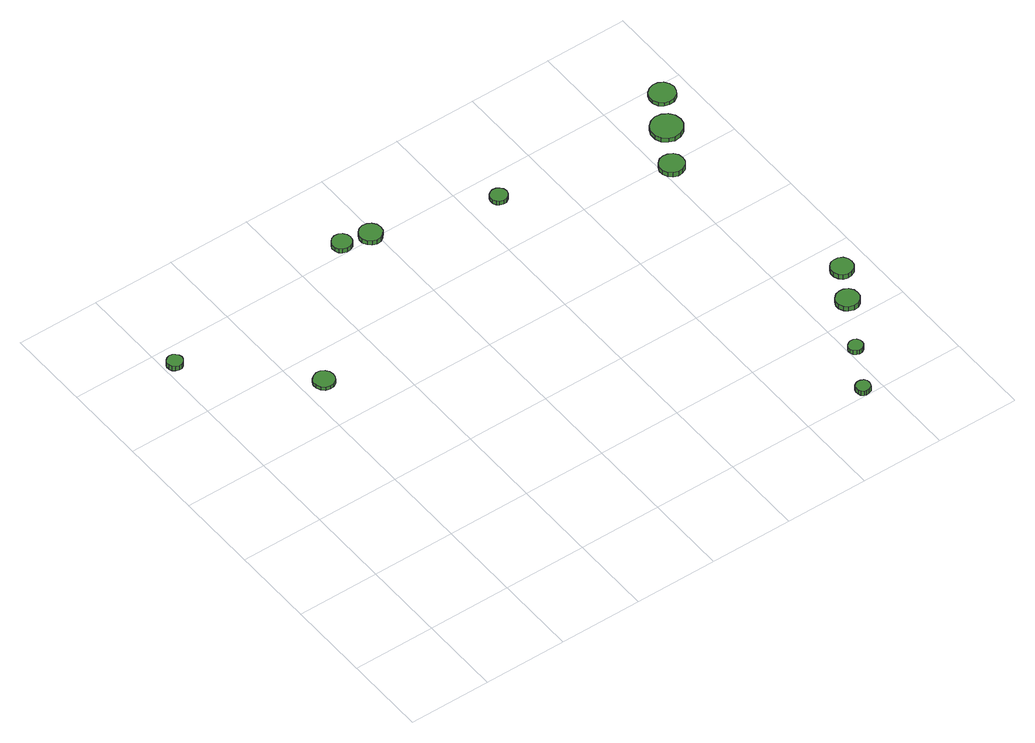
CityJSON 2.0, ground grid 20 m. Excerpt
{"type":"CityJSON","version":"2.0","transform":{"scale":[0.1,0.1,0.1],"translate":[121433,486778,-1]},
"CityObjects":{
"tree1":{"type":"SolitaryVegetationObject","attributes":{"function":"something"},"geometry":[{"type":"MultiSurface","lod":"1","boundaries":[[[0,1,2,3,4,5,6,7,8,9,10,11,12,13,14]],[[15,16,17,18,19,20,21,22,23,24,25,26,27,28,29]],[[0,29,28,1]],[[1,28,27,2]],[[2,27,26,3]],[[3,26,25,4]],[[4,25,24,5]],[[5,24,23,6]],[[6,23,22,7]],[[7,22,21,8]],[[8,21,20,9]],[[9,20,19,10]],[[10,19,18,11]],[[11,18,17,12]],[[12,17,16,13]],[[13,16,15,14]],[[14,15,29,0]]]}]},
"tree2":{"type":"SolitaryVegetationObject","attributes":{"function":"something"},"geometry":[{"type":"MultiSurface","lod":"1","boundaries":[[[30,31,32,33,34,35,36,37,38,39,40,41,42,43,44]],[[45,46,47,48,49,50,51,52,53,54,55,56,57,58,59]],[[30,59,58,31]],[[31,58,57,32]],[[32,57,56,33]],[[33,56,55,34]],[[34,55,54,35]],[[35,54,53,36]],[[36,53,52,37]],[[37,52,51,38]],[[38,51,50,39]],[[39,50,49,40]],[[40,49,48,41]],[[41,48,47,42]],[[42,47,46,43]],[[43,46,45,44]],[[44,45,59,30]]]}]},
"tree3":{"type":"SolitaryVegetationObject","attributes":{"function":"something"},"geometry":[{"type":"MultiSurface","lod":"1","boundaries":[[[60,61,62,63,64,65,66,67,68,69,70,71,72,73,74]],[[75,76,77,78,79,80,81,82,83,84,85,86,87,88,89]],[[60,89,88,61]],[[61,88,87,62]],[[62,87,86,63]],[[63,86,85,64]],[[64,85,84,65]],[[65,84,83,66]],[[66,83,82,67]],[[67,82,81,68]],[[68,81,80,69]],[[69,80,79,70]],[[70,79,78,71]],[[71,78,77,72]],[[72,77,76,73]],[[73,76,75,74]],[[74,75,89,60]]]}]},
"tree4":{"type":"SolitaryVegetationObject","attributes":{"function":"something"},"geometry":[{"type":"MultiSurface","lod":"1","boundaries":[[[90,91,92,93,94,95,96,97,98,99,100,101,102,103,104]],[[105,106,107,108,109,110,111,112,113,114,115,116,117,118,119]],[[90,119,118,91]],[[91,118,117,92]],[[92,117,116,93]],[[93,116,115,94]],[[94,115,114,95]],[[95,114,113,96]],[[96,113,112,97]],[[97,112,111,98]],[[98,111,110,99]],[[99,110,109,100]],[[100,109,108,101]],[[101,108,107,102]],[[102,107,106,103]],[[103,106,105,104]],[[104,105,119,90]]]}]},
"tree5":{"type":"SolitaryVegetationObject","attributes":{"function":"something"},"geometry":[{"type":"MultiSurface","lod":"1","boundaries":[[[120,121,122,123,124,125,126,127,128,129,130,131,132,133,134]],[[135,136,137,138,139,140,141,142,143,144,145,146,147,148,149]],[[120,149,148,121]],[[121,148,147,122]],[[122,147,146,123]],[[123,146,145,124]],[[124,145,144,125]],[[125,144,143,126]],[[126,143,142,127]],[[127,142,141,128]],[[128,141,140,129]],[[129,140,139,130]],[[130,139,138,131]],[[131,138,137,132]],[[132,137,136,133]],[[133,136,135,134]],[[134,135,149,120]]]}]},
"tree6":{"type":"SolitaryVegetationObject","attributes":{"function":"something"},"geometry":[{"type":"MultiSurface","lod":"1","boundaries":[[[150,151,152,153,154,155,156,157,158,159,160,161,162,163,164]],[[165,166,167,168,169,170,171,172,173,174,175,176,177,178,179]],[[150,179,178,151]],[[151,178,177,152]],[[152,177,176,153]],[[153,176,175,154]],[[154,175,174,155]],[[155,174,173,156]],[[156,173,172,157]],[[157,172,171,158]],[[158,171,170,159]],[[159,170,169,160]],[[160,169,168,161]],[[161,168,167,162]],[[162,167,166,163]],[[163,166,165,164]],[[164,165,179,150]]]}]},
"tree7":{"type":"SolitaryVegetationObject","attributes":{"function":"something"},"geometry":[{"type":"MultiSurface","lod":"1","boundaries":[[[180,181,182,183,184,185,186,187,188,189,190,191,192,193,194]],[[195,196,197,198,199,200,201,202,203,204,205,206,207,208,209]],[[180,209,208,181]],[[181,208,207,182]],[[182,207,206,183]],[[183,206,205,184]],[[184,205,204,185]],[[185,204,203,186]],[[186,203,202,187]],[[187,202,201,188]],[[188,201,200,189]],[[189,200,199,190]],[[190,199,198,191]],[[191,198,197,192]],[[192,197,196,193]],[[193,196,195,194]],[[194,195,209,180]]]}]},
"tree8":{"type":"SolitaryVegetationObject","attributes":{"function":"something"},"geometry":[{"type":"MultiSurface","lod":"1","boundaries":[[[210,211,212,213,214,215,216,217,218,219,220,221,222,223,224]],[[225,226,227,228,229,230,231,232,233,234,235,236,237,238,239]],[[210,239,238,211]],[[211,238,237,212]],[[212,237,236,213]],[[213,236,235,214]],[[214,235,234,215]],[[215,234,233,216]],[[216,233,232,217]],[[217,232,231,218]],[[218,231,230,219]],[[219,230,229,220]],[[220,229,228,221]],[[221,228,227,222]],[[222,227,226,223]],[[223,226,225,224]],[[224,225,239,210]]]}]},
"tree9":{"type":"SolitaryVegetationObject","attributes":{"function":"something"},"geometry":[{"type":"MultiSurface","lod":"1","boundaries":[[[240,241,242,243,244,245,246,247,248,249,250,251,252,253,254]],[[255,256,257,258,259,260,261,262,263,264,265,266,267,268,269]],[[240,269,268,241]],[[241,268,267,242]],[[242,267,266,243]],[[243,266,265,244]],[[244,265,264,245]],[[245,264,263,246]],[[246,263,262,247]],[[247,262,261,248]],[[248,261,260,249]],[[249,260,259,250]],[[250,259,258,251]],[[251,258,257,252]],[[252,257,256,253]],[[253,256,255,254]],[[254,255,269,240]]]}]},
"tree10":{"type":"SolitaryVegetationObject","attributes":{"function":"something"},"geometry":[{"type":"MultiSurface","lod":"1","boundaries":[[[270,271,272,273,274,275,276,277,278,279,280,281,282,283,284]],[[285,286,287,288,289,290,291,292,293,294,295,296,297,298,299]],[[270,299,298,271]],[[271,298,297,272]],[[272,297,296,273]],[[273,296,295,274]],[[274,295,294,275]],[[275,294,293,276]],[[276,293,292,277]],[[277,292,291,278]],[[278,291,290,279]],[[279,290,289,280]],[[280,289,288,281]],[[281,288,287,282]],[[282,287,286,283]],[[283,286,285,284]],[[284,285,299,270]]]}]},
"tree11":{"type":"SolitaryVegetationObject","attributes":{"function":"something"},"geometry":[{"type":"MultiSurface","lod":"1","boundaries":[[[300,301,302,303,304,305,306,307,308,309,310,311,312,313,314]],[[315,316,317,318,319,320,321,322,323,324,325,326,327,328,329]],[[300,329,328,301]],[[301,328,327,302]],[[302,327,326,303]],[[303,326,325,304]],[[304,325,324,305]],[[305,324,323,306]],[[306,323,322,307]],[[307,322,321,308]],[[308,321,320,309]],[[309,320,319,310]],[[310,319,318,311]],[[311,318,317,312]],[[312,317,316,313]],[[313,316,315,314]],[[314,315,329,300]]]}]},
"tree12":{"type":"SolitaryVegetationObject","attributes":{"function":"something"},"geometry":[{"type":"MultiSurface","lod":"1","boundaries":[[[330,331,332,333,334,335,336,337,338,339,340,341,342,343,344]],[[345,346,347,348,349,350,351,352,353,354,355,356,357,358,359]],[[330,359,358,331]],[[331,358,357,332]],[[332,357,356,333]],[[333,356,355,334]],[[334,355,354,335]],[[335,354,353,336]],[[336,353,352,337]],[[337,352,351,338]],[[338,351,350,339]],[[339,350,349,340]],[[340,349,348,341]],[[341,348,347,342]],[[342,347,346,343]],[[343,346,345,344]],[[344,345,359,330]]]}]}
},
"vertices":[
[43,949,24],[41,957,24],[36,963,24],[30,967,24],[22,968,24],[15,965,24],[9,960,24],[6,953,24],[6,945,24],[9,938,24],[15,933,24],[22,931,24],[30,931,24],[36,935,24],[41,942,24],[41,942,11],[36,935,11],[30,931,11],[22,931,11],[15,933,11],[9,938,11],[6,945,11],[6,953,11],[9,960,11],[15,965,11],[22,968,11],[30,967,11],[36,963,11],[41,957,11],[43,949,11],
[276,722,16],[274,732,16],[268,740,16],[259,746,16],[249,747,16],[239,743,16],[231,736,16],[227,727,16],[227,717,16],[231,707,16],[239,700,16],[249,697,16],[259,698,16],[268,703,16],[274,712,16],[274,712,7],[268,703,7],[259,698,7],[249,697,7],[239,700,7],[231,707,7],[227,717,7],[227,727,7],[231,736,7],[239,743,7],[249,747,7],[259,746,7],[268,740,7],[274,732,7],[276,722,7],
[546,1024,19],[544,1033,19],[538,1041,19],[530,1046,19],[520,1047,19],[511,1044,19],[504,1037,19],[500,1029,19],[500,1019,19],[504,1010,19],[511,1004,19],[520,1001,19],[530,1002,19],[538,1006,19],[544,1014,19],[544,1014,7],[538,1006,7],[530,1002,7],[520,1001,7],[511,1004,7],[504,1010,7],[500,1019,7],[500,1029,7],[504,1037,7],[511,1044,7],[520,1047,7],[530,1046,7],[538,1041,7],[544,1033,7],[546,1024,7],
[615,1009,19],[613,1020,19],[606,1029,19],[597,1034,19],[586,1036,19],[575,1032,19],[567,1025,19],[562,1014,19],[562,1003,19],[567,993,19],[575,986,19],[586,982,19],[597,983,19],[606,989,19],[613,998,19],[613,998,7],[606,989,7],[597,983,7],[586,982,7],[575,986,7],[567,993,7],[562,1003,7],[562,1014,7],[567,1025,7],[575,1032,7],[586,1036,7],[597,1034,7],[606,1029,7],[613,1020,7],[615,1009,7],
[895,936,18],[893,944,18],[888,951,18],[881,955,18],[872,956,18],[864,953,18],[858,948,18],[855,940,18],[855,931,18],[858,924,18],[864,918,18],[872,916,18],[881,916,18],[888,921,18],[893,927,18],[893,927,7],[888,921,7],[881,916,7],[872,916,7],[864,918,7],[858,924,7],[855,931,7],[855,940,7],[858,948,7],[864,953,7],[872,956,7],[881,955,7],[888,951,7],[893,944,7],[895,936,7],
[1176,18,20],[1175,25,20],[1171,31,20],[1164,34,20],[1157,35,20],[1151,33,20],[1145,28,20],[1143,22,20],[1143,14,20],[1145,8,20],[1151,3,20],[1157,1,20],[1164,2,20],[1171,5,20],[1175,11,20],[1175,11,7],[1171,5,7],[1164,2,7],[1157,1,7],[1151,3,7],[1145,8,7],[1143,14,7],[1143,22,7],[1145,28,7],[1151,33,7],[1157,35,7],[1164,34,7],[1171,31,7],[1175,25,7],[1176,18,7],
[1236,124,19],[1235,131,19],[1231,137,19],[1224,141,19],[1217,141,19],[1211,139,19],[1205,134,19],[1202,128,19],[1202,121,19],[1205,114,19],[1211,110,19],[1217,107,19],[1224,108,19],[1231,112,19],[1235,117,19],[1235,117,7],[1231,112,7],[1224,108,7],[1217,107,7],[1211,110,7],[1205,114,7],[1202,121,7],[1202,128,7],[1205,134,7],[1211,139,7],[1217,141,7],[1224,141,7],[1231,137,7],[1235,131,7],[1236,124,7],
[1315,246,20],[1313,257,20],[1306,267,20],[1296,272,20],[1285,273,20],[1274,270,20],[1266,262,20],[1261,252,20],[1261,241,20],[1266,230,20],[1274,223,20],[1285,219,20],[1296,220,20],[1306,226,20],[1313,235,20],[1313,235,7],[1306,226,7],[1296,220,7],[1285,219,7],[1274,223,7],[1266,230,7],[1261,241,7],[1261,252,7],[1266,262,7],[1274,270,7],[1285,273,7],[1296,272,7],[1306,267,7],[1313,257,7],[1315,246,7],
[1358,326,23],[1356,337,23],[1350,346,23],[1340,351,23],[1329,352,23],[1319,349,23],[1311,342,23],[1307,332,23],[1307,321,23],[1311,311,23],[1319,303,23],[1329,300,23],[1340,301,23],[1350,307,23],[1356,315,23],[1356,315,10],[1350,307,10],[1340,301,10],[1329,300,10],[1319,303,10],[1311,311,10],[1307,321,10],[1307,332,10],[1311,342,10],[1319,349,10],[1329,352,10],[1340,351,10],[1350,346,10],[1356,337,10],[1358,326,10],
[1253,789,21],[1251,800,21],[1244,810,21],[1233,816,21],[1221,817,21],[1210,814,21],[1201,806,21],[1196,795,21],[1196,783,21],[1201,772,21],[1210,764,21],[1221,760,21],[1233,761,21],[1244,767,21],[1251,777,21],[1251,777,8],[1244,767,8],[1233,761,8],[1221,760,8],[1210,764,8],[1201,772,8],[1196,783,8],[1196,795,8],[1201,806,8],[1210,814,8],[1221,817,8],[1233,816,8],[1244,810,8],[1251,800,8],[1253,789,8],
[1319,885,19],[1316,900,19],[1307,912,19],[1294,920,19],[1278,922,19],[1264,917,19],[1252,907,19],[1246,893,19],[1246,877,19],[1252,863,19],[1264,853,19],[1278,848,19],[1294,850,19],[1307,858,19],[1316,870,19],[1316,870,7],[1307,858,7],[1294,850,7],[1278,848,7],[1264,853,7],[1252,863,7],[1246,877,7],[1246,893,7],[1252,907,7],[1264,917,7],[1278,922,7],[1294,920,7],[1307,912,7],[1316,900,7],[1319,885,7],
[1366,971,17],[1363,984,17],[1356,994,17],[1345,1001,17],[1332,1002,17],[1320,998,17],[1310,990,17],[1305,978,17],[1305,965,17],[1310,953,17],[1320,945,17],[1332,941,17],[1345,942,17],[1356,949,17],[1363,959,17],[1363,959,7],[1356,949,7],[1345,942,7],[1332,941,7],[1320,945,7],[1310,953,7],[1305,965,7],[1305,978,7],[1310,990,7],[1320,998,7],[1332,1002,7],[1345,1001,7],[1356,994,7],[1363,984,7],[1366,971,7]
]}
